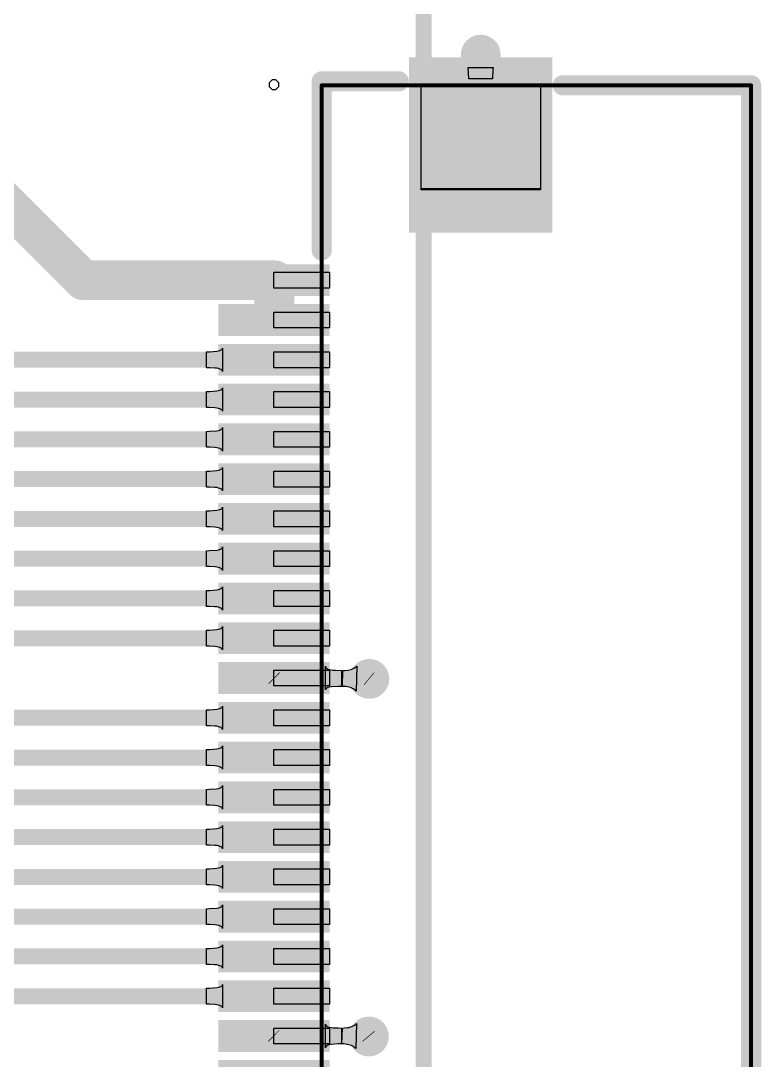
# Model space of a CAD drawing. Extents: x 244 to 457, y 184 to 319.
# Drawn here: x 411.87 to 421.19, y 252.42 to 265.49 of the extents above; entities that cross this region are included whole.
import ezdxf

# ---------------------------------------------------------------- set-up
doc = ezdxf.new("R2010")
doc.units = 0
doc.layers.get('0').update_dxf_attribs({"linetype": 'CONTINUOUS'})
for name, color, linetype in [('BOTTOMLAYER', 5, 'CONTINUOUS'), ('MECHANICAL15', 56, 'CONTINUOUS'), ('MULTILAYER', 9, 'CONTINUOUS'), ('TOPLAYER', 1, 'CONTINUOUS'), ('TOPOVERLAY', 2, 'CONTINUOUS'), ('TOPPASTE', 8, 'CONTINUOUS'), ('TOPSOLDER', 216, 'CONTINUOUS'), ('VIAHOLELAYER', 16, 'CONTINUOUS')]:
    doc.layers.add(name, color=color, linetype=linetype)

# ---------------------------------------------------------------- blocks, each defined once
blk = doc.blocks.new('FPC_SMD_P0_50_40P_FGS_XJ_0')
at = {"layer": 'MECHANICAL15'}
for p, q in [((-12.209, 0.55), (-12.209, 2.05)), ((-12.209, 2.05), (-10.888, 2.05)), ((-12.199, 0.55), (-12.199, 2.05)), ((-12.199, 2.05), (-10.899, 2.05)), ((-10.899, 2.05), (-10.899, 0.55)), ((-10.888, 2.05), (-10.888, 0.55)), ((-12.209, 0.55), (-12.209, 0.55)), ((-10.888, 0.55), (-12.209, 0.55)), ((-12.199, 0.55), (-12.199, 0.55)), ((-10.899, 0.55), (-12.199, 0.55)), ((-9.85, -1.3), (-9.85, -0.6)), ((-9.85, -0.6), (-9.65, -0.6)), ((-9.65, -0.6), (-9.65, -1.3)), ((-9.35, -1.3), (-9.35, -0.6)), ((-9.35, -0.6), (-9.15, -0.6)), ((-9.15, -0.6), (-9.15, -1.3)), ((-8.85, -1.3), (-8.85, -0.6)), ((-8.85, -0.6), (-8.65, -0.6)), ((-8.65, -0.6), (-8.65, -1.3)), ((-8.35, -1.3), (-8.35, -0.6)), ((-8.35, -0.6), (-8.15, -0.6)), ((-8.15, -0.6), (-8.15, -1.3)), ((-7.85, -1.3), (-7.85, -0.6)), ((-7.85, -0.6), (-7.65, -0.6)), ((-7.65, -0.6), (-7.65, -1.3)), ((-7.35, -1.3), (-7.35, -0.6)), ((-7.35, -0.6), (-7.15, -0.6)), ((-7.15, -0.6), (-7.15, -1.3)), ((-6.85, -1.3), (-6.85, -0.6)), ((-6.85, -0.6), (-6.65, -0.6)), ((-6.65, -0.6), (-6.65, -1.3)), ((-6.35, -1.3), (-6.35, -0.6)), ((-6.35, -0.6), (-6.15, -0.6)), ((-6.15, -0.6), (-6.15, -1.3)), ((-5.85, -1.3), (-5.85, -0.6)), ((-5.85, -0.6), (-5.65, -0.6)), ((-5.65, -0.6), (-5.65, -1.3)), ((-5.35, -1.3), (-5.35, -0.6)), ((-5.35, -0.6), (-5.15, -0.6)), ((-5.15, -0.6), (-5.15, -1.3)), ((-4.85, -1.3), (-4.85, -0.6)), ((-4.85, -0.6), (-4.65, -0.6)), ((-4.65, -0.6), (-4.65, -1.3)), ((-4.35, -1.3), (-4.35, -0.6)), ((-4.35, -0.6), (-4.15, -0.6)), ((-4.15, -0.6), (-4.15, -1.3)), ((-3.85, -1.3), (-3.85, -0.6)), ((-3.85, -0.6), (-3.65, -0.6)), ((-3.65, -0.6), (-3.65, -1.3)), ((-3.35, -1.3), (-3.35, -0.6)), ((-3.35, -0.6), (-3.15, -0.6)), ((-3.15, -0.6), (-3.15, -1.3)), ((-2.85, -1.3), (-2.85, -0.6)), ((-2.85, -0.6), (-2.65, -0.6)), ((-2.65, -0.6), (-2.65, -1.3)), ((-2.35, -1.3), (-2.35, -0.6)), ((-2.35, -0.6), (-2.15, -0.6)), ((-2.15, -0.6), (-2.15, -1.3)), ((-1.85, -1.3), (-1.85, -0.6)), ((-1.85, -0.6), (-1.65, -0.6)), ((-1.65, -0.6), (-1.65, -1.3)), ((-1.35, -1.3), (-1.35, -0.6)), ((-1.35, -0.6), (-1.15, -0.6)), ((-1.15, -0.6), (-1.15, -1.3)), ((-0.85, -1.3), (-0.85, -0.6)), ((-0.85, -0.6), (-0.65, -0.6)), ((-0.65, -0.6), (-0.65, -1.3)), ((-0.35, -1.3), (-0.35, -0.6)), ((-0.35, -0.6), (-0.15, -0.6)), ((-0.15, -0.6), (-0.15, -1.3)), ((-12.233, -1.24), (-12.269, -1.275)), ((-12.269, -1.275), (-12.269, -1.3)), ((-12.269, -1.3), (-12.269, -1.325)), ((-12.184, -1.24), (-12.233, -1.24)), ((-12.149, -1.275), (-12.184, -1.24)), ((-12.149, -1.3), (-12.149, -1.275)), ((-12.149, -1.3), (-12.149, -1.3)), ((-12.149, -1.325), (-12.149, -1.3)), ((-9.85, -1.3), (-9.85, -1.3)), ((-9.65, -1.3), (-9.85, -1.3)), ((-9.35, -1.3), (-9.35, -1.3)), ((-9.15, -1.3), (-9.35, -1.3)), ((-8.85, -1.3), (-8.85, -1.3)), ((-8.65, -1.3), (-8.85, -1.3)), ((-8.35, -1.3), (-8.35, -1.3)), ((-8.15, -1.3), (-8.35, -1.3)), ((-7.85, -1.3), (-7.85, -1.3)), ((-7.65, -1.3), (-7.85, -1.3)), ((-7.35, -1.3), (-7.35, -1.3)), ((-7.15, -1.3), (-7.35, -1.3)), ((-6.85, -1.3), (-6.85, -1.3)), ((-6.65, -1.3), (-6.85, -1.3)), ((-6.35, -1.3), (-6.35, -1.3)), ((-6.15, -1.3), (-6.35, -1.3)), ((-5.85, -1.3), (-5.85, -1.3)), ((-5.65, -1.3), (-5.85, -1.3)), ((-5.35, -1.3), (-5.35, -1.3)), ((-5.15, -1.3), (-5.35, -1.3)), ((-4.85, -1.3), (-4.85, -1.3)), ((-4.65, -1.3), (-4.85, -1.3)), ((-4.35, -1.3), (-4.35, -1.3)), ((-4.15, -1.3), (-4.35, -1.3)), ((-3.85, -1.3), (-3.85, -1.3)), ((-3.65, -1.3), (-3.85, -1.3)), ((-3.35, -1.3), (-3.35, -1.3)), ((-3.15, -1.3), (-3.35, -1.3)), ((-2.85, -1.3), (-2.85, -1.3)), ((-2.65, -1.3), (-2.85, -1.3)), ((-2.35, -1.3), (-2.35, -1.3)), ((-2.15, -1.3), (-2.35, -1.3)), ((-1.85, -1.3), (-1.85, -1.3)), ((-1.65, -1.3), (-1.85, -1.3)), ((-1.35, -1.3), (-1.35, -1.3)), ((-1.15, -1.3), (-1.35, -1.3)), ((-0.85, -1.3), (-0.85, -1.3)), ((-0.65, -1.3), (-0.85, -1.3)), ((-0.35, -1.3), (-0.35, -1.3)), ((-0.15, -1.3), (-0.35, -1.3)), ((-12.269, -1.325), (-12.233, -1.36)), ((-12.233, -1.36), (-12.184, -1.36)), ((-12.184, -1.36), (-12.149, -1.325))]:
    blk.add_line(p, q, dxfattribs=at)
at = {"layer": 'MECHANICAL15', "const_width": 0.0508}
for points in [[(-12.199, -0.7), (-12.199, 4.7)], [(12.201, 4.7), (-12.199, 4.7)], [(12.201, -0.7), (-12.199, -0.7)]]:
    blk.add_lwpolyline(points, dxfattribs=at)
at = {"layer": 'MECHANICAL15', "const_width": 0.0254}
for points in [[(-12.211, 4.7, 1), (-12.186, 4.7, 1)], [(-12.211, 4.7, 1), (-12.186, 4.7, 1)], [(-12.211, -0.7, 1), (-12.186, -0.7, 1)], [(-12.211, -0.7, 1), (-12.186, -0.7, 1)]]:
    blk.add_lwpolyline(points, format="xyb", close=True, dxfattribs=at)
at = {"layer": 'TOPLAYER'}
for points in [[(-12.45, 2.1), (-12.45, 0.5), (-10.45, 2.1), (-10.45, 0.5)], [(-9.9, -1.95), (-9.6, -1.95), (-9.9, -0.65), (-9.6, -0.65)], [(-9.4, -1.95), (-9.1, -1.95), (-9.4, -0.65), (-9.1, -0.65)], [(-8.9, -1.95), (-8.6, -1.95), (-8.9, -0.65), (-8.6, -0.65)], [(-8.4, -1.95), (-8.1, -1.95), (-8.4, -0.65), (-8.1, -0.65)], [(-7.9, -1.95), (-7.6, -1.95), (-7.9, -0.65), (-7.6, -0.65)], [(-7.4, -1.95), (-7.1, -1.95), (-7.4, -0.65), (-7.1, -0.65)], [(-6.9, -1.95), (-6.6, -1.95), (-6.9, -0.65), (-6.6, -0.65)], [(-6.4, -1.95), (-6.1, -1.95), (-6.4, -0.65), (-6.1, -0.65)], [(-5.9, -1.95), (-5.6, -1.95), (-5.9, -0.65), (-5.6, -0.65)], [(-5.4, -1.95), (-5.1, -1.95), (-5.4, -0.65), (-5.1, -0.65)], [(-4.9, -1.95), (-4.6, -1.95), (-4.9, -0.65), (-4.6, -0.65)], [(-4.4, -1.95), (-4.1, -1.95), (-4.4, -0.65), (-4.1, -0.65)], [(-3.9, -1.95), (-3.6, -1.95), (-3.9, -0.65), (-3.6, -0.65)], [(-3.4, -1.95), (-3.1, -1.95), (-3.4, -0.65), (-3.1, -0.65)], [(-2.9, -1.95), (-2.6, -1.95), (-2.9, -0.65), (-2.6, -0.65)], [(-2.4, -1.95), (-2.1, -1.95), (-2.4, -0.65), (-2.1, -0.65)], [(-1.9, -1.95), (-1.6, -1.95), (-1.9, -0.65), (-1.6, -0.65)], [(-1.4, -1.95), (-1.1, -1.95), (-1.4, -0.65), (-1.1, -0.65)], [(-0.9, -1.95), (-0.6, -1.95), (-0.9, -0.65), (-0.6, -0.65)], [(-0.4, -1.95), (-0.1, -1.95), (-0.4, -0.65), (-0.1, -0.65)]]:
    blk.add_solid(points, dxfattribs=at)
at = {"layer": 'TOPOVERLAY', "const_width": 0.254}
for points in [[(-12.2, 2.331), (-12.2, 4.7)], [(12.2, 4.7), (-12.2, 4.7)], [(-12.25, -0.7), (-12.25, 0.269)], [(-10.126, -0.7), (-12.25, -0.7)]]:
    blk.add_lwpolyline(points, dxfattribs=at)
at = {"layer": 'TOPOVERLAY', "const_width": 0.127}
for points in [[(-12.263, 4.7, 1), (-12.136, 4.7, 1)], [(-12.264, 4.7, 1), (-12.137, 4.7, 1)], [(-12.263, 2.331, 1), (-12.136, 2.331, 1)], [(-12.313, 0.269, 1), (-12.186, 0.269, 1)], [(-12.313, -0.7, 1), (-12.186, -0.7, 1)], [(-12.313, -0.7, 1), (-12.186, -0.7, 1)], [(-10.189, -0.7, 1), (-10.062, -0.7, 1)]]:
    blk.add_lwpolyline(points, format="xyb", close=True, dxfattribs=at)
at = {"layer": 'TOPPASTE'}
for points in [[(-12.45, 2.1), (-12.45, 0.5), (-10.45, 2.1), (-10.45, 0.5)], [(-9.9, -1.95), (-9.6, -1.95), (-9.9, -0.65), (-9.6, -0.65)], [(-9.4, -1.95), (-9.1, -1.95), (-9.4, -0.65), (-9.1, -0.65)], [(-8.9, -1.95), (-8.6, -1.95), (-8.9, -0.65), (-8.6, -0.65)], [(-8.4, -1.95), (-8.1, -1.95), (-8.4, -0.65), (-8.1, -0.65)], [(-7.9, -1.95), (-7.6, -1.95), (-7.9, -0.65), (-7.6, -0.65)], [(-7.4, -1.95), (-7.1, -1.95), (-7.4, -0.65), (-7.1, -0.65)], [(-6.9, -1.95), (-6.6, -1.95), (-6.9, -0.65), (-6.6, -0.65)], [(-6.4, -1.95), (-6.1, -1.95), (-6.4, -0.65), (-6.1, -0.65)], [(-5.9, -1.95), (-5.6, -1.95), (-5.9, -0.65), (-5.6, -0.65)], [(-5.4, -1.95), (-5.1, -1.95), (-5.4, -0.65), (-5.1, -0.65)], [(-4.9, -1.95), (-4.6, -1.95), (-4.9, -0.65), (-4.6, -0.65)], [(-4.4, -1.95), (-4.1, -1.95), (-4.4, -0.65), (-4.1, -0.65)], [(-3.9, -1.95), (-3.6, -1.95), (-3.9, -0.65), (-3.6, -0.65)], [(-3.4, -1.95), (-3.1, -1.95), (-3.4, -0.65), (-3.1, -0.65)], [(-2.9, -1.95), (-2.6, -1.95), (-2.9, -0.65), (-2.6, -0.65)], [(-2.4, -1.95), (-2.1, -1.95), (-2.4, -0.65), (-2.1, -0.65)], [(-1.9, -1.95), (-1.6, -1.95), (-1.9, -0.65), (-1.6, -0.65)], [(-1.4, -1.95), (-1.1, -1.95), (-1.4, -0.65), (-1.1, -0.65)], [(-0.9, -1.95), (-0.6, -1.95), (-0.9, -0.65), (-0.6, -0.65)], [(-0.4, -1.95), (-0.1, -1.95), (-0.4, -0.65), (-0.1, -0.65)]]:
    blk.add_solid(points, dxfattribs=at)
at = {"layer": 'TOPSOLDER'}
for points in [[(-12.552, 2.202), (-12.552, 0.398), (-10.348, 2.202), (-10.348, 0.398)], [(-9.95, -2), (-9.55, -2), (-9.95, -0.6), (-9.55, -0.6)], [(-9.45, -2), (-9.05, -2), (-9.45, -0.6), (-9.05, -0.6)], [(-8.95, -2), (-8.55, -2), (-8.95, -0.6), (-8.55, -0.6)], [(-8.45, -2), (-8.05, -2), (-8.45, -0.6), (-8.05, -0.6)], [(-7.95, -2), (-7.55, -2), (-7.95, -0.6), (-7.55, -0.6)], [(-7.45, -2), (-7.05, -2), (-7.45, -0.6), (-7.05, -0.6)], [(-6.95, -2), (-6.55, -2), (-6.95, -0.6), (-6.55, -0.6)], [(-6.45, -2), (-6.05, -2), (-6.45, -0.6), (-6.05, -0.6)], [(-5.95, -2), (-5.55, -2), (-5.95, -0.6), (-5.55, -0.6)], [(-5.45, -2), (-5.05, -2), (-5.45, -0.6), (-5.05, -0.6)], [(-4.95, -2), (-4.55, -2), (-4.95, -0.6), (-4.55, -0.6)], [(-4.45, -2), (-4.05, -2), (-4.45, -0.6), (-4.05, -0.6)], [(-3.95, -2), (-3.55, -2), (-3.95, -0.6), (-3.55, -0.6)], [(-3.45, -2), (-3.05, -2), (-3.45, -0.6), (-3.05, -0.6)], [(-2.95, -2), (-2.55, -2), (-2.95, -0.6), (-2.55, -0.6)], [(-2.45, -2), (-2.05, -2), (-2.45, -0.6), (-2.05, -0.6)], [(-1.95, -2), (-1.55, -2), (-1.95, -0.6), (-1.55, -0.6)], [(-1.45, -2), (-1.05, -2), (-1.45, -0.6), (-1.05, -0.6)], [(-0.95, -2), (-0.55, -2), (-0.95, -0.6), (-0.55, -0.6)], [(-0.45, -2), (-0.05, -2), (-0.45, -0.6), (-0.05, -0.6)], [(0.05, -2), (0.45, -2), (0.05, -0.6), (0.45, -0.6)]]:
    blk.add_solid(points, dxfattribs=at)

msp = doc.modelspace()

# ---------------------------------------------------------------- linework, layer by layer
at = {"layer": 'BOTTOMLAYER', "const_width": 0.2}
msp.add_lwpolyline([(416.94, 246.41), (416.94, 267)], dxfattribs=at)
at = {"layer": 'BOTTOMLAYER', "const_width": 0.25}
for points in [[(417.534, 265.063, 1), (417.784, 265.063, 1)], [(416.133, 257.217, 1), (416.383, 257.217, 1)], [(416.127, 252.722, 1), (416.377, 252.722, 1)]]:
    msp.add_lwpolyline(points, format="xyb", close=True, dxfattribs=at)
at = {"layer": 'MULTILAYER', "const_width": 0.25}
for points in [[(417.534, 265.063, 1), (417.784, 265.063, 1)], [(416.133, 257.217, 1), (416.383, 257.217, 1)], [(416.127, 252.722, 1), (416.377, 252.722, 1)]]:
    msp.add_lwpolyline(points, format="xyb", close=True, dxfattribs=at)
at = {"layer": 'TOPLAYER'}
for p, q in [((417.509, 264.76), (417.502, 264.902)), ((417.502, 264.902), (417.817, 264.902)), ((417.811, 264.863), (417.809, 264.786)), ((417.813, 264.887), (417.811, 264.863)), ((417.814, 264.894), (417.813, 264.887)), ((417.815, 264.9), (417.814, 264.894)), ((417.817, 264.902), (417.815, 264.9)), ((417.809, 264.76), (417.509, 264.76)), ((417.809, 264.786), (417.809, 264.76)), ((414.212, 261.328), (414.25, 261.329)), ((414.212, 261.128), (414.212, 261.328)), ((414.25, 261.329), (414.34, 261.336)), ((414.34, 261.336), (414.362, 261.34)), ((414.362, 261.34), (414.38, 261.345)), ((414.38, 261.345), (414.394, 261.351)), ((414.394, 261.351), (414.404, 261.358)), ((414.404, 261.358), (414.41, 261.366)), ((414.41, 261.366), (414.412, 261.375)), ((414.412, 261.375), (414.412, 261.081)), ((414.25, 261.128), (414.212, 261.128)), ((414.314, 261.124), (414.25, 261.128)), ((414.34, 261.121), (414.314, 261.124)), ((414.362, 261.117), (414.34, 261.121)), ((414.38, 261.111), (414.362, 261.117)), ((414.394, 261.105), (414.38, 261.111)), ((414.404, 261.098), (414.394, 261.105)), ((414.41, 261.09), (414.404, 261.098)), ((414.412, 261.081), (414.41, 261.09)), ((414.212, 260.828), (414.25, 260.829)), ((414.212, 260.628), (414.212, 260.828)), ((414.25, 260.829), (414.34, 260.836)), ((414.34, 260.836), (414.362, 260.84)), ((414.362, 260.84), (414.38, 260.845)), ((414.38, 260.845), (414.394, 260.851)), ((414.394, 260.851), (414.404, 260.858)), ((414.404, 260.858), (414.41, 260.866)), ((414.41, 260.866), (414.412, 260.875)), ((414.412, 260.875), (414.412, 260.581)), ((414.25, 260.628), (414.212, 260.628)), ((414.314, 260.624), (414.25, 260.628)), ((414.34, 260.621), (414.314, 260.624)), ((414.362, 260.616), (414.34, 260.621)), ((414.38, 260.611), (414.362, 260.616)), ((414.394, 260.605), (414.38, 260.611)), ((414.404, 260.598), (414.394, 260.605)), ((414.41, 260.59), (414.404, 260.598)), ((414.412, 260.581), (414.41, 260.59)), ((414.212, 260.328), (414.25, 260.329)), ((414.212, 260.128), (414.212, 260.328)), ((414.25, 260.329), (414.34, 260.336)), ((414.34, 260.336), (414.362, 260.34)), ((414.362, 260.34), (414.38, 260.345)), ((414.38, 260.345), (414.394, 260.351)), ((414.394, 260.351), (414.404, 260.358)), ((414.404, 260.358), (414.41, 260.366)), ((414.41, 260.366), (414.412, 260.375)), ((414.412, 260.375), (414.412, 260.081)), ((414.25, 260.128), (414.212, 260.128)), ((414.314, 260.124), (414.25, 260.128)), ((414.34, 260.121), (414.314, 260.124)), ((414.362, 260.117), (414.34, 260.121)), ((414.38, 260.111), (414.362, 260.117)), ((414.394, 260.105), (414.38, 260.111)), ((414.404, 260.098), (414.394, 260.105)), ((414.41, 260.09), (414.404, 260.098)), ((414.412, 260.081), (414.41, 260.09)), ((414.41, 259.866), (414.412, 259.875)), ((414.412, 259.875), (414.412, 259.581)), ((414.212, 259.828), (414.25, 259.829)), ((414.212, 259.628), (414.212, 259.828)), ((414.25, 259.829), (414.34, 259.836)), ((414.34, 259.836), (414.362, 259.84)), ((414.362, 259.84), (414.38, 259.845)), ((414.38, 259.845), (414.394, 259.851)), ((414.394, 259.851), (414.404, 259.858)), ((414.404, 259.858), (414.41, 259.866)), ((414.25, 259.628), (414.212, 259.628)), ((414.314, 259.624), (414.25, 259.628)), ((414.34, 259.621), (414.314, 259.624)), ((414.362, 259.616), (414.34, 259.621)), ((414.38, 259.611), (414.362, 259.616)), ((414.394, 259.605), (414.38, 259.611)), ((414.404, 259.598), (414.394, 259.605)), ((414.41, 259.59), (414.404, 259.598)), ((414.412, 259.581), (414.41, 259.59)), ((414.362, 259.34), (414.38, 259.345)), ((414.38, 259.345), (414.394, 259.351)), ((414.394, 259.351), (414.404, 259.358)), ((414.404, 259.358), (414.41, 259.366)), ((414.41, 259.366), (414.412, 259.375)), ((414.412, 259.375), (414.412, 259.081)), ((414.212, 259.328), (414.25, 259.329)), ((414.212, 259.128), (414.212, 259.328)), ((414.25, 259.329), (414.34, 259.336)), ((414.34, 259.336), (414.362, 259.34)), ((414.25, 259.128), (414.212, 259.128)), ((414.314, 259.124), (414.25, 259.128)), ((414.34, 259.121), (414.314, 259.124)), ((414.362, 259.117), (414.34, 259.121)), ((414.38, 259.111), (414.362, 259.117)), ((414.394, 259.105), (414.38, 259.111)), ((414.404, 259.098), (414.394, 259.105)), ((414.41, 259.09), (414.404, 259.098)), ((414.412, 259.081), (414.41, 259.09)), ((414.212, 258.828), (414.25, 258.829)), ((414.212, 258.628), (414.212, 258.828)), ((414.25, 258.829), (414.34, 258.836)), ((414.34, 258.836), (414.362, 258.84)), ((414.362, 258.84), (414.38, 258.845)), ((414.38, 258.845), (414.394, 258.851)), ((414.394, 258.851), (414.404, 258.858)), ((414.404, 258.858), (414.41, 258.866)), ((414.41, 258.866), (414.412, 258.875)), ((414.412, 258.875), (414.412, 258.581)), ((414.25, 258.628), (414.212, 258.628)), ((414.314, 258.624), (414.25, 258.628)), ((414.34, 258.621), (414.314, 258.624)), ((414.362, 258.616), (414.34, 258.621)), ((414.38, 258.611), (414.362, 258.616)), ((414.394, 258.605), (414.38, 258.611)), ((414.404, 258.598), (414.394, 258.605)), ((414.41, 258.59), (414.404, 258.598)), ((414.412, 258.581), (414.41, 258.59)), ((414.212, 258.328), (414.25, 258.329)), ((414.212, 258.128), (414.212, 258.328)), ((414.25, 258.329), (414.34, 258.336)), ((414.34, 258.336), (414.362, 258.34)), ((414.362, 258.34), (414.38, 258.345)), ((414.38, 258.345), (414.394, 258.351)), ((414.394, 258.351), (414.404, 258.358)), ((414.404, 258.358), (414.41, 258.366)), ((414.41, 258.366), (414.412, 258.375)), ((414.412, 258.375), (414.412, 258.081)), ((414.25, 258.128), (414.212, 258.128)), ((414.314, 258.124), (414.25, 258.128)), ((414.34, 258.121), (414.314, 258.124)), ((414.362, 258.117), (414.34, 258.121)), ((414.38, 258.111), (414.362, 258.117)), ((414.394, 258.105), (414.38, 258.111)), ((414.404, 258.098), (414.394, 258.105)), ((414.41, 258.09), (414.404, 258.098)), ((414.412, 258.081), (414.41, 258.09)), ((414.212, 257.828), (414.25, 257.829)), ((414.212, 257.628), (414.212, 257.828)), ((414.25, 257.829), (414.34, 257.836)), ((414.34, 257.836), (414.362, 257.84)), ((414.362, 257.84), (414.38, 257.845)), ((414.38, 257.845), (414.394, 257.851)), ((414.394, 257.851), (414.404, 257.858)), ((414.404, 257.858), (414.41, 257.866)), ((414.41, 257.866), (414.412, 257.875)), ((414.412, 257.875), (414.412, 257.581)), ((414.25, 257.628), (414.212, 257.628)), ((414.314, 257.624), (414.25, 257.628)), ((414.34, 257.621), (414.314, 257.624)), ((414.362, 257.616), (414.34, 257.621)), ((414.38, 257.611), (414.362, 257.616)), ((414.394, 257.605), (414.38, 257.611)), ((414.404, 257.598), (414.394, 257.605)), ((414.41, 257.59), (414.404, 257.598)), ((414.412, 257.581), (414.41, 257.59)), ((415.706, 257.081), (415.706, 257.375)), ((415.706, 257.375), (415.708, 257.365)), ((415.708, 257.365), (415.714, 257.356)), ((415.714, 257.356), (415.724, 257.348)), ((415.724, 257.348), (415.738, 257.341)), ((415.738, 257.341), (415.756, 257.336)), ((415.756, 257.336), (415.778, 257.331)), ((415.778, 257.331), (415.804, 257.327)), ((415.804, 257.327), (415.834, 257.325)), ((415.834, 257.325), (415.906, 257.322)), ((415.906, 257.322), (415.906, 257.122)), ((415.919, 257.122), (415.925, 257.322)), ((415.925, 257.322), (415.948, 257.323)), ((415.948, 257.323), (415.991, 257.327)), ((415.991, 257.327), (416.01, 257.331)), ((416.01, 257.331), (416.029, 257.336)), ((416.029, 257.336), (416.046, 257.343)), ((416.046, 257.343), (416.062, 257.35)), ((416.062, 257.35), (416.076, 257.358)), ((416.076, 257.358), (416.09, 257.368)), ((416.09, 257.368), (416.102, 257.378)), ((416.102, 257.378), (416.094, 257.063)), ((415.708, 257.089), (415.706, 257.081)), ((415.714, 257.096), (415.708, 257.089)), ((415.724, 257.102), (415.714, 257.096)), ((415.738, 257.108), (415.724, 257.102)), ((415.756, 257.112), (415.738, 257.108)), ((415.778, 257.116), (415.756, 257.112)), ((415.868, 257.122), (415.778, 257.116)), ((415.906, 257.122), (415.868, 257.122)), ((415.942, 257.122), (415.919, 257.122)), ((415.964, 257.12), (415.942, 257.122)), ((415.985, 257.117), (415.964, 257.12)), ((416.004, 257.113), (415.985, 257.117)), ((416.022, 257.108), (416.004, 257.113)), ((416.039, 257.101), (416.022, 257.108)), ((416.055, 257.093), (416.039, 257.101)), ((416.069, 257.085), (416.055, 257.093)), ((416.082, 257.075), (416.069, 257.085)), ((416.094, 257.063), (416.082, 257.075)), ((414.404, 256.858), (414.41, 256.866)), ((414.41, 256.866), (414.412, 256.875)), ((414.412, 256.875), (414.412, 256.581)), ((414.212, 256.828), (414.25, 256.829)), ((414.212, 256.628), (414.212, 256.828)), ((414.25, 256.829), (414.34, 256.836)), ((414.34, 256.836), (414.362, 256.84)), ((414.362, 256.84), (414.38, 256.845)), ((414.38, 256.845), (414.394, 256.851)), ((414.394, 256.851), (414.404, 256.858)), ((414.25, 256.628), (414.212, 256.628)), ((414.314, 256.624), (414.25, 256.628)), ((414.34, 256.621), (414.314, 256.624)), ((414.362, 256.616), (414.34, 256.621)), ((414.38, 256.611), (414.362, 256.616)), ((414.394, 256.605), (414.38, 256.611)), ((414.404, 256.598), (414.394, 256.605)), ((414.41, 256.59), (414.404, 256.598)), ((414.412, 256.581), (414.41, 256.59)), ((414.34, 256.336), (414.362, 256.34)), ((414.362, 256.34), (414.38, 256.345)), ((414.38, 256.345), (414.394, 256.351)), ((414.394, 256.351), (414.404, 256.358)), ((414.404, 256.358), (414.41, 256.366)), ((414.41, 256.366), (414.412, 256.375)), ((414.412, 256.375), (414.412, 256.081)), ((414.212, 256.328), (414.25, 256.329)), ((414.212, 256.128), (414.212, 256.328)), ((414.25, 256.329), (414.34, 256.336)), ((414.25, 256.128), (414.212, 256.128)), ((414.314, 256.124), (414.25, 256.128)), ((414.34, 256.121), (414.314, 256.124)), ((414.362, 256.117), (414.34, 256.121)), ((414.38, 256.111), (414.362, 256.117)), ((414.394, 256.105), (414.38, 256.111)), ((414.404, 256.098), (414.394, 256.105)), ((414.41, 256.09), (414.404, 256.098)), ((414.412, 256.081), (414.41, 256.09)), ((414.212, 255.828), (414.25, 255.829)), ((414.212, 255.628), (414.212, 255.828)), ((414.25, 255.829), (414.34, 255.836)), ((414.34, 255.836), (414.362, 255.84)), ((414.362, 255.84), (414.38, 255.845)), ((414.38, 255.845), (414.394, 255.851)), ((414.394, 255.851), (414.404, 255.858)), ((414.404, 255.858), (414.41, 255.866)), ((414.41, 255.866), (414.412, 255.875)), ((414.412, 255.875), (414.412, 255.581)), ((414.25, 255.628), (414.212, 255.628)), ((414.314, 255.624), (414.25, 255.628)), ((414.34, 255.621), (414.314, 255.624)), ((414.362, 255.616), (414.34, 255.621)), ((414.38, 255.611), (414.362, 255.616)), ((414.394, 255.605), (414.38, 255.611)), ((414.404, 255.598), (414.394, 255.605)), ((414.41, 255.59), (414.404, 255.598)), ((414.412, 255.581), (414.41, 255.59)), ((414.212, 255.328), (414.25, 255.329)), ((414.212, 255.128), (414.212, 255.328)), ((414.25, 255.329), (414.34, 255.336)), ((414.34, 255.336), (414.362, 255.34)), ((414.362, 255.34), (414.38, 255.345)), ((414.38, 255.345), (414.394, 255.351)), ((414.394, 255.351), (414.404, 255.358)), ((414.404, 255.358), (414.41, 255.366)), ((414.41, 255.366), (414.412, 255.375)), ((414.412, 255.375), (414.412, 255.081)), ((414.25, 255.128), (414.212, 255.128)), ((414.314, 255.124), (414.25, 255.128)), ((414.34, 255.121), (414.314, 255.124)), ((414.362, 255.117), (414.34, 255.121)), ((414.38, 255.111), (414.362, 255.117)), ((414.394, 255.105), (414.38, 255.111)), ((414.404, 255.098), (414.394, 255.105)), ((414.41, 255.09), (414.404, 255.098)), ((414.412, 255.081), (414.41, 255.09)), ((414.212, 254.828), (414.25, 254.829)), ((414.212, 254.628), (414.212, 254.828)), ((414.25, 254.829), (414.34, 254.836)), ((414.34, 254.836), (414.362, 254.84)), ((414.362, 254.84), (414.38, 254.845)), ((414.38, 254.845), (414.394, 254.851)), ((414.394, 254.851), (414.404, 254.858)), ((414.404, 254.858), (414.41, 254.866)), ((414.41, 254.866), (414.412, 254.875)), ((414.412, 254.875), (414.412, 254.581)), ((414.25, 254.628), (414.212, 254.628)), ((414.314, 254.624), (414.25, 254.628)), ((414.34, 254.621), (414.314, 254.624)), ((414.362, 254.616), (414.34, 254.621)), ((414.38, 254.611), (414.362, 254.616)), ((414.394, 254.605), (414.38, 254.611)), ((414.404, 254.598), (414.394, 254.605)), ((414.41, 254.59), (414.404, 254.598)), ((414.412, 254.581), (414.41, 254.59)), ((414.212, 254.328), (414.25, 254.329)), ((414.212, 254.128), (414.212, 254.328)), ((414.25, 254.329), (414.34, 254.336)), ((414.34, 254.336), (414.362, 254.34)), ((414.362, 254.34), (414.38, 254.345)), ((414.38, 254.345), (414.394, 254.351)), ((414.394, 254.351), (414.404, 254.358)), ((414.404, 254.358), (414.41, 254.366)), ((414.41, 254.366), (414.412, 254.375)), ((414.412, 254.375), (414.412, 254.081)), ((414.25, 254.128), (414.212, 254.128)), ((414.314, 254.124), (414.25, 254.128)), ((414.34, 254.121), (414.314, 254.124)), ((414.362, 254.117), (414.34, 254.121)), ((414.38, 254.111), (414.362, 254.117)), ((414.394, 254.105), (414.38, 254.111)), ((414.404, 254.098), (414.394, 254.105)), ((414.41, 254.09), (414.404, 254.098)), ((414.412, 254.081), (414.41, 254.09)), ((414.394, 253.851), (414.404, 253.858)), ((414.404, 253.858), (414.41, 253.866)), ((414.41, 253.866), (414.412, 253.875)), ((414.412, 253.875), (414.412, 253.581)), ((414.212, 253.828), (414.25, 253.829)), ((414.212, 253.628), (414.212, 253.828)), ((414.25, 253.829), (414.34, 253.836)), ((414.34, 253.836), (414.362, 253.84)), ((414.362, 253.84), (414.38, 253.845)), ((414.38, 253.845), (414.394, 253.851)), ((414.25, 253.628), (414.212, 253.628)), ((414.314, 253.624), (414.25, 253.628)), ((414.34, 253.621), (414.314, 253.624)), ((414.362, 253.616), (414.34, 253.621)), ((414.38, 253.611), (414.362, 253.616)), ((414.394, 253.605), (414.38, 253.611)), ((414.404, 253.598), (414.394, 253.605)), ((414.41, 253.59), (414.404, 253.598)), ((414.412, 253.581), (414.41, 253.59)), ((414.25, 253.329), (414.34, 253.336)), ((414.34, 253.336), (414.362, 253.34)), ((414.362, 253.34), (414.38, 253.345)), ((414.38, 253.345), (414.394, 253.351)), ((414.394, 253.351), (414.404, 253.358)), ((414.404, 253.358), (414.41, 253.366)), ((414.41, 253.366), (414.412, 253.375)), ((414.412, 253.375), (414.412, 253.081)), ((414.212, 253.328), (414.25, 253.329)), ((414.212, 253.128), (414.212, 253.328)), ((414.25, 253.128), (414.212, 253.128)), ((414.314, 253.124), (414.25, 253.128)), ((414.34, 253.121), (414.314, 253.124)), ((414.362, 253.117), (414.34, 253.121)), ((414.38, 253.111), (414.362, 253.117)), ((414.394, 253.105), (414.38, 253.111)), ((414.404, 253.098), (414.394, 253.105)), ((414.41, 253.09), (414.404, 253.098)), ((414.412, 253.081), (414.41, 253.09)), ((415.706, 252.581), (415.706, 252.875)), ((415.706, 252.875), (415.708, 252.866)), ((415.708, 252.866), (415.714, 252.858)), ((415.714, 252.858), (415.724, 252.851)), ((415.724, 252.851), (415.738, 252.845)), ((415.738, 252.845), (415.756, 252.84)), ((415.756, 252.84), (415.778, 252.836)), ((415.778, 252.836), (415.804, 252.832)), ((415.804, 252.832), (415.868, 252.829)), ((415.868, 252.829), (415.906, 252.828)), ((415.906, 252.828), (415.906, 252.628)), ((415.913, 252.628), (415.919, 252.828)), ((415.919, 252.828), (415.942, 252.829)), ((415.942, 252.829), (415.985, 252.833)), ((415.985, 252.833), (416.005, 252.837)), ((416.005, 252.837), (416.023, 252.842)), ((416.023, 252.842), (416.04, 252.848)), ((416.04, 252.848), (416.056, 252.855)), ((416.056, 252.855), (416.07, 252.864)), ((416.07, 252.864), (416.084, 252.873)), ((416.084, 252.873), (416.096, 252.884)), ((416.096, 252.884), (416.088, 252.569)), ((415.708, 252.59), (415.706, 252.581)), ((415.714, 252.598), (415.708, 252.59)), ((415.724, 252.605), (415.714, 252.598)), ((415.738, 252.611), (415.724, 252.605)), ((415.756, 252.616), (415.738, 252.611)), ((415.778, 252.621), (415.756, 252.616)), ((415.868, 252.628), (415.778, 252.621)), ((415.906, 252.628), (415.868, 252.628)), ((415.936, 252.628), (415.913, 252.628)), ((415.958, 252.626), (415.936, 252.628)), ((415.979, 252.623), (415.958, 252.626)), ((415.999, 252.619), (415.979, 252.623)), ((416.017, 252.613), (415.999, 252.619)), ((416.033, 252.607), (416.017, 252.613)), ((416.049, 252.599), (416.033, 252.607)), ((416.063, 252.59), (416.049, 252.599)), ((416.076, 252.58), (416.063, 252.59)), ((416.088, 252.569), (416.076, 252.58))]:
    msp.add_line(p, q, dxfattribs=at)
for points, const_width in [([(417.534, 265.063, 1), (417.784, 265.063, 1)], 0.25), ([(417.584, 265.063, 1), (417.734, 265.063, 1)], 0.15), ([(417.584, 263.928, 1), (417.734, 263.928, 1)], 0.15), ([(412.537, 262.228, 1), (412.787, 262.228, 1)], 0.25), ([(412.537, 262.228, 1), (412.787, 262.228, 1)], 0.25), ([(414.934, 262.228, 1), (415.184, 262.228, 1)], 0.25), ([(414.934, 262.228, 1), (415.184, 262.228, 1)], 0.25), ([(414.939, 262.228, 1), (415.189, 262.228, 1)], 0.25), ([(414.939, 262.228, 1), (415.189, 262.228, 1)], 0.25), ([(414.936, 262.071, 1), (415.186, 262.071, 1)], 0.25), ([(414.939, 261.978, 1), (415.189, 261.978, 1)], 0.25), ([(414.936, 261.82, 1), (415.186, 261.82, 1)], 0.25), ([(415.009, 261.228, 1), (415.109, 261.228, 1)], 0.1), ([(415.009, 260.728, 1), (415.109, 260.728, 1)], 0.1), ([(415.009, 260.228, 1), (415.109, 260.228, 1)], 0.1), ([(415.009, 259.728, 1), (415.109, 259.728, 1)], 0.1), ([(415.009, 259.228, 1), (415.109, 259.228, 1)], 0.1), ([(415.009, 258.728, 1), (415.109, 258.728, 1)], 0.1), ([(415.009, 258.228, 1), (415.109, 258.228, 1)], 0.1), ([(415.009, 257.728, 1), (415.109, 257.728, 1)], 0.1), ([(416.133, 257.217, 1), (416.383, 257.217, 1)], 0.25), ([(415.009, 257.228, 1), (415.109, 257.228, 1)], 0.1), ([(415.015, 257.222, 1), (415.115, 257.222, 1)], 0.1), ([(415.015, 257.222, 1), (415.115, 257.222, 1)], 0.1), ([(416.202, 257.222, 1), (416.302, 257.222, 1)], 0.1), ([(416.202, 257.222, 1), (416.302, 257.222, 1)], 0.1), ([(416.208, 257.217, 1), (416.308, 257.217, 1)], 0.1), ([(415.009, 256.728, 1), (415.109, 256.728, 1)], 0.1), ([(415.009, 256.228, 1), (415.109, 256.228, 1)], 0.1), ([(415.009, 255.728, 1), (415.109, 255.728, 1)], 0.1), ([(415.009, 255.228, 1), (415.109, 255.228, 1)], 0.1), ([(415.009, 254.728, 1), (415.109, 254.728, 1)], 0.1), ([(415.009, 254.228, 1), (415.109, 254.228, 1)], 0.1), ([(415.009, 253.728, 1), (415.109, 253.728, 1)], 0.1), ([(415.009, 253.228, 1), (415.109, 253.228, 1)], 0.1), ([(416.127, 252.722, 1), (416.377, 252.722, 1)], 0.25), ([(415.003, 252.734, 1), (415.103, 252.734, 1)], 0.1), ([(415.009, 252.728, 1), (415.109, 252.728, 1)], 0.1), ([(415.009, 252.728, 1), (415.109, 252.728, 1)], 0.1), ([(416.197, 252.728, 1), (416.297, 252.728, 1)], 0.1), ([(416.197, 252.728, 1), (416.297, 252.728, 1)], 0.1), ([(416.202, 252.722, 1), (416.302, 252.722, 1)], 0.1)]:
    msp.add_lwpolyline(points, format="xyb", close=True, dxfattribs=dict(at, const_width=const_width))
for points, const_width in [([(417.659, 263.928), (417.659, 265.063)], 0.3), ([(410.432, 264.458), (412.662, 262.228)], 0.5), ([(412.662, 262.228), (415.059, 262.228)], 0.5), ([(415.059, 262.228), (415.064, 262.228)], 0.5), ([(415.064, 261.978), (415.064, 262.228)], 0.5), ([(415.061, 261.82), (415.061, 262.071)], 0.5), ([(409.044, 261.228), (415.059, 261.228)], 0.2), ([(409.044, 260.728), (415.059, 260.728)], 0.2), ([(409.044, 260.228), (415.059, 260.228)], 0.2), ([(409.044, 259.728), (415.059, 259.728)], 0.2), ([(409.044, 259.228), (415.059, 259.228)], 0.2), ([(409.044, 258.728), (415.059, 258.728)], 0.2), ([(409.044, 258.228), (415.059, 258.228)], 0.2), ([(409.044, 257.728), (415.059, 257.728)], 0.2), ([(415.059, 257.228), (415.065, 257.222)], 0.2), ([(415.065, 257.222), (416.252, 257.222)], 0.2), ([(416.252, 257.222), (416.258, 257.217)], 0.2), ([(409.044, 256.728), (415.059, 256.728)], 0.2), ([(409.044, 256.228), (415.059, 256.228)], 0.2), ([(409.044, 255.728), (415.059, 255.728)], 0.2), ([(409.044, 255.228), (415.059, 255.228)], 0.2), ([(409.044, 254.728), (415.059, 254.728)], 0.2), ([(409.044, 254.228), (415.059, 254.228)], 0.2), ([(409.044, 253.728), (415.059, 253.728)], 0.2), ([(409.044, 253.228), (415.059, 253.228)], 0.2), ([(415.053, 252.734), (415.059, 252.728)], 0.2), ([(415.059, 252.728), (416.247, 252.728)], 0.2), ([(416.247, 252.728), (416.252, 252.722)], 0.2)]:
    msp.add_lwpolyline(points, dxfattribs=dict(at, const_width=const_width))
at = {"layer": 'VIAHOLELAYER', "const_width": 0.15}
for points in [[(417.584, 265.063, 1), (417.734, 265.063, 1)], [(416.183, 257.217, 1), (416.333, 257.217, 1)], [(416.177, 252.722, 1), (416.327, 252.722, 1)]]:
    msp.add_lwpolyline(points, format="xyb", close=True, dxfattribs=at)

# ---------------------------------------------------------------- block references
at = {"rotation": 270}
msp.add_blockref('FPC_SMD_P0_50_40P_FGS_XJ_0', (416.359, 252.478), dxfattribs=at)

doc.saveas('drawing.dxf')
